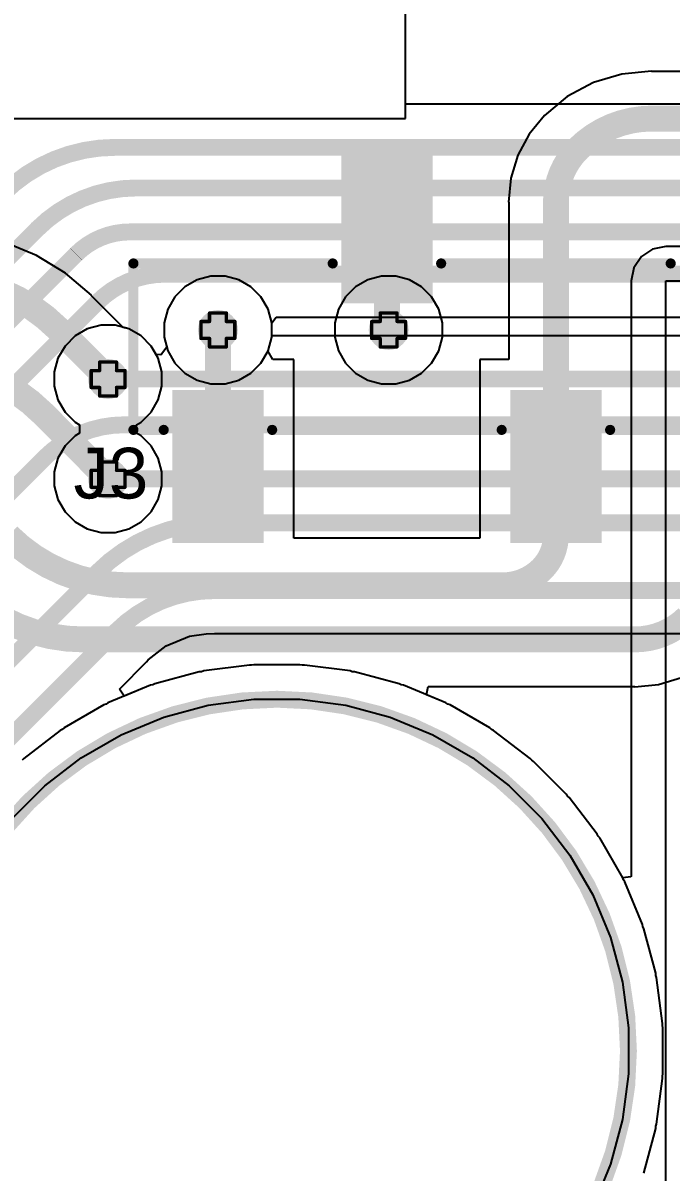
# Model space of a CAD drawing. Header units: inches. Extents: x -5 to 501, y -9 to 81.
# Drawn here: x 53.66 to 63.4, y 17.68 to 34.94 of the extents above; entities that cross this region are included whole.
import ezdxf

# ---------------------------------------------------------------- set-up
doc = ezdxf.new("R2010")
doc.units = ezdxf.units.IN
for name, color, linetype in [('Board Outline', 216, 'Continuous'), ('Bottom Layer', 5, 'Continuous'), ('Drill Drawing', 1, 'Continuous'), ('Ground', 16, 'Continuous'), ('Multi-Layer', 9, 'Continuous'), ('Power', 76, 'Continuous'), ('Top Layer', 1, 'Continuous'), ('Top Overlay', 2, 'Continuous'), ('Top Paste', 8, 'Continuous'), ('Top Solder', 216, 'Continuous'), ('Via Holes', 16, 'Continuous')]:
    doc.layers.add(name, color=color, linetype=linetype)
doc.styles.add('Arial', font='', dxfattribs={"height": 0.2})
doc.styles.get('Arial').set_extended_font_data('Arial')

msp = doc.modelspace()

# ---------------------------------------------------------------- hatches: boundary and pattern name
at = {"layer": 'Bottom Layer'}
h = msp.add_hatch(color=5, dxfattribs=at)
edge = h.paths.add_edge_path()
edge.add_arc((56.591, 30.328), 0.3, 0, 360)
h = msp.add_hatch(color=5, dxfattribs=at)
edge = h.paths.add_edge_path()
edge.add_arc((59.157, 30.328), 0.3, 0, 360)
h = msp.add_hatch(color=5, dxfattribs=at)
edge = h.paths.add_edge_path()
edge.add_arc((54.94, 29.591), 0.3, 0, 360)
h = msp.add_hatch(color=5, dxfattribs=at)
edge = h.paths.add_edge_path()
edge.add_arc((54.94, 28.092), 0.3, 0, 360)
at = {"layer": 'Ground'}
h = msp.add_hatch(color=16, dxfattribs=at)
edge = h.paths.add_edge_path()
edge.add_arc((56.591, 30.328), 0.3, 0, 360)
h = msp.add_hatch(color=16, dxfattribs=at)
edge = h.paths.add_edge_path()
edge.add_arc((59.157, 30.328), 0.3, 0, 360)
h = msp.add_hatch(color=16, dxfattribs=at)
edge = h.paths.add_edge_path()
edge.add_arc((54.94, 29.591), 0.3, 0, 360)
h = msp.add_hatch(color=16, dxfattribs=at)
edge = h.paths.add_edge_path()
edge.add_arc((54.94, 28.092), 0.3, 0, 360)
at = {"layer": 'Power'}
h = msp.add_hatch(color=76, dxfattribs=at)
edge = h.paths.add_edge_path()
edge.add_arc((56.591, 30.328), 0.3, 0, 360)
h = msp.add_hatch(color=76, dxfattribs=at)
edge = h.paths.add_edge_path()
edge.add_arc((59.157, 30.328), 0.3, 0, 360)
h = msp.add_hatch(color=76, dxfattribs=at)
edge = h.paths.add_edge_path()
edge.add_arc((54.94, 29.591), 0.3, 0, 360)
h = msp.add_hatch(color=76, dxfattribs=at)
edge = h.paths.add_edge_path()
edge.add_arc((54.94, 28.092), 0.3, 0, 360)
at = {"layer": 'Top Layer'}
for points in [[(59.766, 30.777), (58.496, 30.777), (58.496, 32.977), (59.766, 32.977)], [(57.226, 27.177), (55.956, 27.177), (55.956, 29.377), (57.226, 29.377)], [(62.306, 27.177), (61.036, 27.177), (61.036, 29.377), (62.306, 29.377)]]:
    msp.add_hatch(color=1, dxfattribs=at).paths.add_polyline_path(points)
h = msp.add_hatch(color=1, dxfattribs=at)
edge = h.paths.add_edge_path()
edge.add_arc((56.591, 30.328), 0.3, 0, 360)
h = msp.add_hatch(color=1, dxfattribs=at)
edge = h.paths.add_edge_path()
edge.add_arc((59.157, 30.328), 0.3, 0, 360)
h = msp.add_hatch(color=1, dxfattribs=at)
edge = h.paths.add_edge_path()
edge.add_arc((54.94, 29.591), 0.3, 0, 360)
h = msp.add_hatch(color=1, dxfattribs=at)
edge = h.paths.add_edge_path()
edge.add_arc((54.94, 28.092), 0.3, 0, 360)
at = {"layer": 'Top Paste'}
for points in [[(59.766, 30.777), (58.496, 30.777), (58.496, 32.977), (59.766, 32.977)], [(57.226, 27.177), (55.956, 27.177), (55.956, 29.377), (57.226, 29.377)], [(62.306, 27.177), (61.036, 27.177), (61.036, 29.377), (62.306, 29.377)]]:
    msp.add_hatch(color=8, dxfattribs=at).paths.add_polyline_path(points)
at = {"layer": 'Top Solder'}
for points in [[(59.817, 30.726), (58.445, 30.726), (58.445, 33.028), (59.817, 33.028)], [(57.277, 27.126), (55.905, 27.126), (55.905, 29.428), (57.277, 29.428)], [(62.357, 27.126), (60.985, 27.126), (60.985, 29.428), (62.357, 29.428)]]:
    msp.add_hatch(color=216, dxfattribs=at).paths.add_polyline_path(points)
at = {"layer": 'Via Holes'}
h = msp.add_hatch(color=7, dxfattribs=at)
edge = h.paths.add_edge_path()
edge.add_arc((56.591, 30.328), 0.15, 0, 360)
h = msp.add_hatch(color=7, dxfattribs=at)
edge = h.paths.add_edge_path()
edge.add_arc((59.157, 30.328), 0.15, 0, 360)
h = msp.add_hatch(color=7, dxfattribs=at)
edge = h.paths.add_edge_path()
edge.add_arc((54.94, 29.591), 0.15, 0, 360)
h = msp.add_hatch(color=7, dxfattribs=at)
edge = h.paths.add_edge_path()
edge.add_arc((54.94, 28.092), 0.15, 0, 360)

# ---------------------------------------------------------------- linework, layer by layer
at = {"layer": 'Board Outline'}
for points in [[(62.761, 19.498, 0.254, 0.254, 1), (52.195, 19.498, 0.254, 0.254, 1)], [(62.698, 19.498, 0.127, 0.127, 1), (62.825, 19.498, 0.127, 0.127, 1)]]:
    msp.add_lwpolyline(points, format="xyseb", close=True, dxfattribs=at)
at = {"layer": 'Bottom Layer'}
for p, q in [((59.411, 33.503), (59.411, 40)), ((59.411, 33.718), (59.411, 39.482)), ((65.86, 33.718), (59.411, 33.718)), ((21.107, 33.503), (59.411, 33.503)), ((57.399, 30.434), (57.464, 30.518)), ((57.399, 30.238), (57.399, 30.434)), ((57.464, 30.518), (66.802, 30.518)), ((66.472, 30.238), (57.399, 30.238)), ((55.812, 25.583), (56.164, 25.729)), ((56.164, 25.729), (56.416, 25.762)), ((56.416, 25.762), (56.541, 25.766)), ((56.541, 25.766), (56.541, 25.766)), ((56.541, 25.766), (66.257, 25.766)), ((55.54, 25.374), (55.812, 25.583)), ((55.519, 25.343), (55.54, 25.374)), ((55.111, 24.934), (55.519, 25.343)), ((56.378, 25.205), (56.345, 25.194)), ((57.064, 25.295), (56.378, 25.205)), ((57.098, 25.293), (57.064, 25.295)), ((57.132, 25.3), (57.098, 25.293)), ((57.824, 25.3), (57.132, 25.3)), ((57.858, 25.293), (57.824, 25.3)), ((57.892, 25.295), (57.858, 25.293)), ((58.579, 25.205), (57.892, 25.295)), ((58.611, 25.194), (58.579, 25.205)), ((56.311, 25.192), (55.642, 25.012)), ((56.345, 25.194), (56.311, 25.192)), ((58.645, 25.192), (58.611, 25.194)), ((59.314, 25.012), (58.645, 25.192)), ((55.183, 24.827), (55.111, 24.934)), ((55.578, 24.991), (55.183, 24.827)), ((55.612, 24.997), (55.578, 24.991)), ((55.642, 25.012), (55.612, 24.997)), ((59.345, 24.997), (59.314, 25.012)), ((59.378, 24.991), (59.345, 24.997)), ((60.018, 24.725), (59.378, 24.991)), ((60.047, 24.707), (60.018, 24.725)), ((60.079, 24.696), (60.047, 24.707)), ((60.679, 24.349), (60.079, 24.696)), ((60.704, 24.327), (60.679, 24.349)), ((60.735, 24.312), (60.704, 24.327)), ((61.284, 23.89), (60.735, 24.312)), ((61.307, 23.864), (61.284, 23.89)), ((61.335, 23.845), (61.307, 23.864)), ((61.825, 23.356), (61.335, 23.845)), ((61.844, 23.327), (61.825, 23.356)), ((61.87, 23.305), (61.844, 23.327)), ((62.291, 22.755), (61.87, 23.305)), ((62.306, 22.725), (62.291, 22.755)), ((62.329, 22.699), (62.306, 22.725)), ((62.675, 22.099), (62.329, 22.699)), ((62.686, 22.067), (62.675, 22.099)), ((62.705, 22.038), (62.686, 22.067)), ((62.97, 21.399), (62.705, 22.038)), ((62.977, 21.365), (62.97, 21.399)), ((62.992, 21.334), (62.977, 21.365)), ((63.171, 20.665), (62.992, 21.334)), ((63.174, 20.631), (63.171, 20.665)), ((63.185, 20.599), (63.174, 20.631)), ((63.275, 19.912), (63.185, 20.599)), ((63.273, 19.878), (63.275, 19.912)), ((63.279, 19.845), (63.273, 19.878)), ((63.279, 19.152), (63.279, 19.845)), ((63.185, 18.398), (63.275, 19.085)), ((63.273, 19.119), (63.279, 19.152)), ((63.275, 19.085), (63.273, 19.119)), ((62.992, 17.663), (63.171, 18.331)), ((63.171, 18.331), (63.174, 18.366)), ((63.174, 18.366), (63.185, 18.398))]:
    msp.add_line(p, q, dxfattribs=at)
for points in [[(53.357, 32.372, 0.254, 0.254, -0.198912), (55.043, 33.071, 0.254, 0.254, 0)], [(55.043, 33.071, 0.254, 0.254, 0), (65.86, 33.071, 0.254, 0.254, 0)], [(53.877, 31.846, 0.254, 0.254, -0.198863), (55.363, 32.461, 0.254, 0.254, 0)], [(55.363, 32.461, 0.254, 0.254, 0), (66.044, 32.461, 0.254, 0.254, 0)], [(43.526, 21.494, 0.254, 0.254, 0), (53.877, 31.845, 0.254, 0.254, 0)], [(53.877, 31.845, 0.254, 0.254, -0.000048), (53.877, 31.846, 0.254, 0.254, 0)], [(54.461, 31.467, 0.254, 0.254, -0.198784), (55.267, 31.801, 0.254, 0.254, 0)], [(55.267, 31.801, 0.254, 0.254, 0), (66.461, 31.801, 0.254, 0.254, 0)], [(43.218, 20.224, 0.254, 0.254, 0), (54.46, 31.466, 0.254, 0.254, 0)], [(54.46, 31.466, 0.254, 0.254, -0.000123), (54.461, 31.467, 0.254, 0.254, 0)], [(54.78, 30.745, 0.254, 0.254, -0.198912), (55.797, 31.166, 0.254, 0.254, 0)], [(55.797, 31.166, 0.254, 0.254, 0), (66.802, 31.166, 0.254, 0.254, 0)], [(42.99, 18.954, 0.254, 0.254, 0), (54.78, 30.745, 0.254, 0.254, 0)], [(54.94, 29.591, 0.254, 0.254, 0), (66.472, 29.591, 0.254, 0.254, 0)], [(54.94, 29.591, 0.254, 0.254, 0), (54.94, 29.591, 0.254, 0.254, 0)], [(53.987, 28.409, 0.254, 0.254, -0.198912), (55.178, 28.903, 0.254, 0.254, 0)], [(55.178, 28.903, 0.254, 0.254, 0), (67.373, 28.903, 0.254, 0.254, 0)], [(50.497, 24.919, 0.254, 0.254, 0), (53.987, 28.409, 0.254, 0.254, 0)], [(54.94, 28.092, 0.254, 0.254, 0), (67.452, 28.092, 0.254, 0.254, 0)], [(54.78, 26.688, 0.254, 0.254, -0.198912), (56.576, 27.432, 0.254, 0.254, 0)], [(56.576, 27.432, 0.254, 0.254, 0), (68.007, 27.432, 0.254, 0.254, 0)], [(50.291, 22.2, 0.254, 0.254, 0), (54.78, 26.688, 0.254, 0.254, 0)], [(55.061, 25.8, 0.254, 0.254, -0.198912), (56.541, 26.413, 0.254, 0.254, 0)], [(56.541, 26.413, 0.254, 0.254, 0), (66.751, 26.413, 0.254, 0.254, 0)], [(50.571, 21.31, 0.254, 0.254, 0), (55.061, 25.8, 0.254, 0.254, 0)]]:
    msp.add_lwpolyline(points, format="xyseb", dxfattribs=at)
for points in [[(54.98, 33.071, 0.127, 0.127, 1), (55.107, 33.071, 0.127, 0.127, 1)], [(54.98, 33.071, 0.127, 0.127, 1), (55.107, 33.071, 0.127, 0.127, 1)], [(55.3, 32.461, 0.127, 0.127, 1), (55.427, 32.461, 0.127, 0.127, 1)], [(55.3, 32.461, 0.127, 0.127, 1), (55.427, 32.461, 0.127, 0.127, 1)], [(53.813, 31.846, 0.127, 0.127, 1), (53.94, 31.846, 0.127, 0.127, 1)], [(53.813, 31.846, 0.127, 0.127, 1), (53.94, 31.846, 0.127, 0.127, 1)], [(53.813, 31.845, 0.127, 0.127, 1), (53.94, 31.845, 0.127, 0.127, 1)], [(53.813, 31.845, 0.127, 0.127, 1), (53.94, 31.845, 0.127, 0.127, 1)], [(55.204, 31.801, 0.127, 0.127, 1), (55.331, 31.801, 0.127, 0.127, 1)], [(55.204, 31.801, 0.127, 0.127, 1), (55.331, 31.801, 0.127, 0.127, 1)], [(54.397, 31.466, 0.127, 0.127, 1), (54.524, 31.466, 0.127, 0.127, 1)], [(54.397, 31.466, 0.127, 0.127, 1), (54.524, 31.466, 0.127, 0.127, 1)], [(54.397, 31.467, 0.127, 0.127, 1), (54.524, 31.467, 0.127, 0.127, 1)], [(54.397, 31.467, 0.127, 0.127, 1), (54.524, 31.467, 0.127, 0.127, 1)], [(55.733, 31.166, 0.127, 0.127, 1), (55.86, 31.166, 0.127, 0.127, 1)], [(55.733, 31.166, 0.127, 0.127, 1), (55.86, 31.166, 0.127, 0.127, 1)], [(54.716, 30.745, 0.127, 0.127, 1), (54.843, 30.745, 0.127, 0.127, 1)], [(54.716, 30.745, 0.127, 0.127, 1), (54.843, 30.745, 0.127, 0.127, 1)], [(54.877, 29.591, 0.127, 0.127, 1), (55.004, 29.591, 0.127, 0.127, 1)], [(54.877, 29.591, 0.127, 0.127, 1), (55.004, 29.591, 0.127, 0.127, 1)], [(54.877, 29.591, 0.127, 0.127, 1), (55.004, 29.591, 0.127, 0.127, 1)], [(55.115, 28.903, 0.127, 0.127, 1), (55.242, 28.903, 0.127, 0.127, 1)], [(55.115, 28.903, 0.127, 0.127, 1), (55.242, 28.903, 0.127, 0.127, 1)], [(53.924, 28.409, 0.127, 0.127, 1), (54.051, 28.409, 0.127, 0.127, 1)], [(53.924, 28.409, 0.127, 0.127, 1), (54.051, 28.409, 0.127, 0.127, 1)], [(54.877, 28.092, 0.127, 0.127, 1), (55.004, 28.092, 0.127, 0.127, 1)], [(56.512, 27.432, 0.127, 0.127, 1), (56.639, 27.432, 0.127, 0.127, 1)], [(56.512, 27.432, 0.127, 0.127, 1), (56.639, 27.432, 0.127, 0.127, 1)], [(54.716, 26.688, 0.127, 0.127, 1), (54.843, 26.688, 0.127, 0.127, 1)], [(54.716, 26.688, 0.127, 0.127, 1), (54.843, 26.688, 0.127, 0.127, 1)], [(56.478, 26.413, 0.127, 0.127, 1), (56.605, 26.413, 0.127, 0.127, 1)], [(56.478, 26.413, 0.127, 0.127, 1), (56.605, 26.413, 0.127, 0.127, 1)], [(54.998, 25.8, 0.127, 0.127, 1), (55.125, 25.8, 0.127, 0.127, 1)], [(54.998, 25.8, 0.127, 0.127, 1), (55.125, 25.8, 0.127, 0.127, 1)]]:
    msp.add_lwpolyline(points, format="xyseb", close=True, dxfattribs=at)
at = {"layer": 'Drill Drawing'}
for points in [[(56.464, 30.455, 0.0508, 0.0508, 0), (56.464, 30.582, 0.0508, 0.0508, 0)], [(56.464, 30.582, 0.0508, 0.0508, 0), (56.718, 30.582, 0.0508, 0.0508, 0)], [(56.718, 30.455, 0.0508, 0.0508, 0), (56.718, 30.582, 0.0508, 0.0508, 0)], [(59.03, 30.455, 0.0508, 0.0508, 0), (59.03, 30.582, 0.0508, 0.0508, 0)], [(59.03, 30.582, 0.0508, 0.0508, 0), (59.284, 30.582, 0.0508, 0.0508, 0)], [(59.284, 30.455, 0.0508, 0.0508, 0), (59.284, 30.582, 0.0508, 0.0508, 0)], [(56.337, 30.201, 0.0508, 0.0508, 0), (56.337, 30.455, 0.0508, 0.0508, 0)], [(56.337, 30.455, 0.0508, 0.0508, 0), (56.464, 30.455, 0.0508, 0.0508, 0)], [(56.718, 30.455, 0.0508, 0.0508, 0), (56.845, 30.455, 0.0508, 0.0508, 0)], [(56.845, 30.201, 0.0508, 0.0508, 0), (56.845, 30.455, 0.0508, 0.0508, 0)], [(58.903, 30.201, 0.0508, 0.0508, 0), (58.903, 30.455, 0.0508, 0.0508, 0)], [(58.903, 30.455, 0.0508, 0.0508, 0), (59.03, 30.455, 0.0508, 0.0508, 0)], [(59.284, 30.455, 0.0508, 0.0508, 0), (59.411, 30.455, 0.0508, 0.0508, 0)], [(59.411, 30.201, 0.0508, 0.0508, 0), (59.411, 30.455, 0.0508, 0.0508, 0)], [(56.337, 30.201, 0.0508, 0.0508, 0), (56.464, 30.201, 0.0508, 0.0508, 0)], [(56.464, 30.074, 0.0508, 0.0508, 0), (56.464, 30.201, 0.0508, 0.0508, 0)], [(56.718, 30.201, 0.0508, 0.0508, 0), (56.845, 30.201, 0.0508, 0.0508, 0)], [(56.718, 30.074, 0.0508, 0.0508, 0), (56.718, 30.201, 0.0508, 0.0508, 0)], [(58.903, 30.201, 0.0508, 0.0508, 0), (59.03, 30.201, 0.0508, 0.0508, 0)], [(59.03, 30.074, 0.0508, 0.0508, 0), (59.03, 30.201, 0.0508, 0.0508, 0)], [(59.284, 30.201, 0.0508, 0.0508, 0), (59.411, 30.201, 0.0508, 0.0508, 0)], [(59.284, 30.074, 0.0508, 0.0508, 0), (59.284, 30.201, 0.0508, 0.0508, 0)], [(56.464, 30.074, 0.0508, 0.0508, 0), (56.718, 30.074, 0.0508, 0.0508, 0)], [(59.03, 30.074, 0.0508, 0.0508, 0), (59.284, 30.074, 0.0508, 0.0508, 0)], [(54.813, 29.718, 0.0508, 0.0508, 0), (54.813, 29.845, 0.0508, 0.0508, 0)], [(54.813, 29.845, 0.0508, 0.0508, 0), (55.067, 29.845, 0.0508, 0.0508, 0)], [(55.067, 29.718, 0.0508, 0.0508, 0), (55.067, 29.845, 0.0508, 0.0508, 0)], [(54.686, 29.464, 0.0508, 0.0508, 0), (54.686, 29.718, 0.0508, 0.0508, 0)], [(54.686, 29.718, 0.0508, 0.0508, 0), (54.813, 29.718, 0.0508, 0.0508, 0)], [(55.067, 29.718, 0.0508, 0.0508, 0), (55.194, 29.718, 0.0508, 0.0508, 0)], [(55.194, 29.464, 0.0508, 0.0508, 0), (55.194, 29.718, 0.0508, 0.0508, 0)], [(54.686, 29.464, 0.0508, 0.0508, 0), (54.813, 29.464, 0.0508, 0.0508, 0)], [(54.813, 29.337, 0.0508, 0.0508, 0), (54.813, 29.464, 0.0508, 0.0508, 0)], [(54.813, 29.337, 0.0508, 0.0508, 0), (55.067, 29.337, 0.0508, 0.0508, 0)], [(55.067, 29.464, 0.0508, 0.0508, 0), (55.194, 29.464, 0.0508, 0.0508, 0)], [(55.067, 29.337, 0.0508, 0.0508, 0), (55.067, 29.464, 0.0508, 0.0508, 0)], [(54.813, 28.219, 0.0508, 0.0508, 0), (54.813, 28.346, 0.0508, 0.0508, 0)], [(54.813, 28.346, 0.0508, 0.0508, 0), (55.067, 28.346, 0.0508, 0.0508, 0)], [(55.067, 28.219, 0.0508, 0.0508, 0), (55.067, 28.346, 0.0508, 0.0508, 0)], [(54.686, 27.965, 0.0508, 0.0508, 0), (54.686, 28.219, 0.0508, 0.0508, 0)], [(54.686, 28.219, 0.0508, 0.0508, 0), (54.813, 28.219, 0.0508, 0.0508, 0)], [(55.067, 28.219, 0.0508, 0.0508, 0), (55.194, 28.219, 0.0508, 0.0508, 0)], [(55.194, 27.965, 0.0508, 0.0508, 0), (55.194, 28.219, 0.0508, 0.0508, 0)], [(54.686, 27.965, 0.0508, 0.0508, 0), (54.813, 27.965, 0.0508, 0.0508, 0)], [(54.813, 27.838, 0.0508, 0.0508, 0), (54.813, 27.965, 0.0508, 0.0508, 0)], [(55.067, 27.965, 0.0508, 0.0508, 0), (55.194, 27.965, 0.0508, 0.0508, 0)], [(55.067, 27.838, 0.0508, 0.0508, 0), (55.067, 27.965, 0.0508, 0.0508, 0)], [(54.813, 27.838, 0.0508, 0.0508, 0), (55.067, 27.838, 0.0508, 0.0508, 0)]]:
    msp.add_lwpolyline(points, format="xyseb", dxfattribs=at)
for points in [[(56.452, 30.582, 0.0254, 0.0254, 1), (56.477, 30.582, 0.0254, 0.0254, 1)], [(56.452, 30.582, 0.0254, 0.0254, 1), (56.477, 30.582, 0.0254, 0.0254, 1)], [(56.705, 30.582, 0.0254, 0.0254, 1), (56.731, 30.582, 0.0254, 0.0254, 1)], [(56.705, 30.582, 0.0254, 0.0254, 1), (56.731, 30.582, 0.0254, 0.0254, 1)], [(59.017, 30.582, 0.0254, 0.0254, 1), (59.042, 30.582, 0.0254, 0.0254, 1)], [(59.017, 30.582, 0.0254, 0.0254, 1), (59.042, 30.582, 0.0254, 0.0254, 1)], [(59.271, 30.582, 0.0254, 0.0254, 1), (59.296, 30.582, 0.0254, 0.0254, 1)], [(59.271, 30.582, 0.0254, 0.0254, 1), (59.296, 30.582, 0.0254, 0.0254, 1)], [(56.324, 30.455, 0.0254, 0.0254, 1), (56.35, 30.455, 0.0254, 0.0254, 1)], [(56.324, 30.455, 0.0254, 0.0254, 1), (56.35, 30.455, 0.0254, 0.0254, 1)], [(56.452, 30.455, 0.0254, 0.0254, 1), (56.477, 30.455, 0.0254, 0.0254, 1)], [(56.452, 30.455, 0.0254, 0.0254, 1), (56.477, 30.455, 0.0254, 0.0254, 1)], [(56.705, 30.455, 0.0254, 0.0254, 1), (56.731, 30.455, 0.0254, 0.0254, 1)], [(56.705, 30.455, 0.0254, 0.0254, 1), (56.731, 30.455, 0.0254, 0.0254, 1)], [(56.832, 30.455, 0.0254, 0.0254, 1), (56.858, 30.455, 0.0254, 0.0254, 1)], [(56.832, 30.455, 0.0254, 0.0254, 1), (56.858, 30.455, 0.0254, 0.0254, 1)], [(58.89, 30.455, 0.0254, 0.0254, 1), (58.915, 30.455, 0.0254, 0.0254, 1)], [(58.89, 30.455, 0.0254, 0.0254, 1), (58.915, 30.455, 0.0254, 0.0254, 1)], [(59.017, 30.455, 0.0254, 0.0254, 1), (59.042, 30.455, 0.0254, 0.0254, 1)], [(59.017, 30.455, 0.0254, 0.0254, 1), (59.042, 30.455, 0.0254, 0.0254, 1)], [(59.271, 30.455, 0.0254, 0.0254, 1), (59.296, 30.455, 0.0254, 0.0254, 1)], [(59.271, 30.455, 0.0254, 0.0254, 1), (59.296, 30.455, 0.0254, 0.0254, 1)], [(59.398, 30.455, 0.0254, 0.0254, 1), (59.423, 30.455, 0.0254, 0.0254, 1)], [(59.398, 30.455, 0.0254, 0.0254, 1), (59.423, 30.455, 0.0254, 0.0254, 1)], [(56.324, 30.201, 0.0254, 0.0254, 1), (56.35, 30.201, 0.0254, 0.0254, 1)], [(56.324, 30.201, 0.0254, 0.0254, 1), (56.35, 30.201, 0.0254, 0.0254, 1)], [(56.452, 30.201, 0.0254, 0.0254, 1), (56.477, 30.201, 0.0254, 0.0254, 1)], [(56.452, 30.201, 0.0254, 0.0254, 1), (56.477, 30.201, 0.0254, 0.0254, 1)], [(56.705, 30.201, 0.0254, 0.0254, 1), (56.731, 30.201, 0.0254, 0.0254, 1)], [(56.705, 30.201, 0.0254, 0.0254, 1), (56.731, 30.201, 0.0254, 0.0254, 1)], [(56.832, 30.201, 0.0254, 0.0254, 1), (56.858, 30.201, 0.0254, 0.0254, 1)], [(56.832, 30.201, 0.0254, 0.0254, 1), (56.858, 30.201, 0.0254, 0.0254, 1)], [(58.89, 30.201, 0.0254, 0.0254, 1), (58.915, 30.201, 0.0254, 0.0254, 1)], [(58.89, 30.201, 0.0254, 0.0254, 1), (58.915, 30.201, 0.0254, 0.0254, 1)], [(59.017, 30.201, 0.0254, 0.0254, 1), (59.042, 30.201, 0.0254, 0.0254, 1)], [(59.017, 30.201, 0.0254, 0.0254, 1), (59.042, 30.201, 0.0254, 0.0254, 1)], [(59.271, 30.201, 0.0254, 0.0254, 1), (59.296, 30.201, 0.0254, 0.0254, 1)], [(59.271, 30.201, 0.0254, 0.0254, 1), (59.296, 30.201, 0.0254, 0.0254, 1)], [(59.398, 30.201, 0.0254, 0.0254, 1), (59.423, 30.201, 0.0254, 0.0254, 1)], [(59.398, 30.201, 0.0254, 0.0254, 1), (59.423, 30.201, 0.0254, 0.0254, 1)], [(56.452, 30.074, 0.0254, 0.0254, 1), (56.477, 30.074, 0.0254, 0.0254, 1)], [(56.452, 30.074, 0.0254, 0.0254, 1), (56.477, 30.074, 0.0254, 0.0254, 1)], [(56.705, 30.074, 0.0254, 0.0254, 1), (56.731, 30.074, 0.0254, 0.0254, 1)], [(56.705, 30.074, 0.0254, 0.0254, 1), (56.731, 30.074, 0.0254, 0.0254, 1)], [(59.017, 30.074, 0.0254, 0.0254, 1), (59.042, 30.074, 0.0254, 0.0254, 1)], [(59.017, 30.074, 0.0254, 0.0254, 1), (59.042, 30.074, 0.0254, 0.0254, 1)], [(59.271, 30.074, 0.0254, 0.0254, 1), (59.296, 30.074, 0.0254, 0.0254, 1)], [(59.271, 30.074, 0.0254, 0.0254, 1), (59.296, 30.074, 0.0254, 0.0254, 1)], [(54.8, 29.845, 0.0254, 0.0254, 1), (54.826, 29.845, 0.0254, 0.0254, 1)], [(54.8, 29.845, 0.0254, 0.0254, 1), (54.826, 29.845, 0.0254, 0.0254, 1)], [(55.054, 29.845, 0.0254, 0.0254, 1), (55.08, 29.845, 0.0254, 0.0254, 1)], [(55.054, 29.845, 0.0254, 0.0254, 1), (55.08, 29.845, 0.0254, 0.0254, 1)], [(54.673, 29.718, 0.0254, 0.0254, 1), (54.699, 29.718, 0.0254, 0.0254, 1)], [(54.673, 29.718, 0.0254, 0.0254, 1), (54.699, 29.718, 0.0254, 0.0254, 1)], [(54.8, 29.718, 0.0254, 0.0254, 1), (54.826, 29.718, 0.0254, 0.0254, 1)], [(54.8, 29.718, 0.0254, 0.0254, 1), (54.826, 29.718, 0.0254, 0.0254, 1)], [(55.054, 29.718, 0.0254, 0.0254, 1), (55.08, 29.718, 0.0254, 0.0254, 1)], [(55.054, 29.718, 0.0254, 0.0254, 1), (55.08, 29.718, 0.0254, 0.0254, 1)], [(55.181, 29.718, 0.0254, 0.0254, 1), (55.207, 29.718, 0.0254, 0.0254, 1)], [(55.181, 29.718, 0.0254, 0.0254, 1), (55.207, 29.718, 0.0254, 0.0254, 1)], [(54.673, 29.464, 0.0254, 0.0254, 1), (54.699, 29.464, 0.0254, 0.0254, 1)], [(54.673, 29.464, 0.0254, 0.0254, 1), (54.699, 29.464, 0.0254, 0.0254, 1)], [(54.8, 29.464, 0.0254, 0.0254, 1), (54.826, 29.464, 0.0254, 0.0254, 1)], [(54.8, 29.464, 0.0254, 0.0254, 1), (54.826, 29.464, 0.0254, 0.0254, 1)], [(54.8, 29.337, 0.0254, 0.0254, 1), (54.826, 29.337, 0.0254, 0.0254, 1)], [(54.8, 29.337, 0.0254, 0.0254, 1), (54.826, 29.337, 0.0254, 0.0254, 1)], [(55.054, 29.464, 0.0254, 0.0254, 1), (55.08, 29.464, 0.0254, 0.0254, 1)], [(55.054, 29.464, 0.0254, 0.0254, 1), (55.08, 29.464, 0.0254, 0.0254, 1)], [(55.054, 29.337, 0.0254, 0.0254, 1), (55.08, 29.337, 0.0254, 0.0254, 1)], [(55.054, 29.337, 0.0254, 0.0254, 1), (55.08, 29.337, 0.0254, 0.0254, 1)], [(55.181, 29.464, 0.0254, 0.0254, 1), (55.207, 29.464, 0.0254, 0.0254, 1)], [(55.181, 29.464, 0.0254, 0.0254, 1), (55.207, 29.464, 0.0254, 0.0254, 1)], [(54.8, 28.346, 0.0254, 0.0254, 1), (54.826, 28.346, 0.0254, 0.0254, 1)], [(54.8, 28.346, 0.0254, 0.0254, 1), (54.826, 28.346, 0.0254, 0.0254, 1)], [(55.054, 28.346, 0.0254, 0.0254, 1), (55.08, 28.346, 0.0254, 0.0254, 1)], [(55.054, 28.346, 0.0254, 0.0254, 1), (55.08, 28.346, 0.0254, 0.0254, 1)], [(54.673, 28.219, 0.0254, 0.0254, 1), (54.699, 28.219, 0.0254, 0.0254, 1)], [(54.673, 28.219, 0.0254, 0.0254, 1), (54.699, 28.219, 0.0254, 0.0254, 1)], [(54.8, 28.219, 0.0254, 0.0254, 1), (54.826, 28.219, 0.0254, 0.0254, 1)], [(54.8, 28.219, 0.0254, 0.0254, 1), (54.826, 28.219, 0.0254, 0.0254, 1)], [(55.054, 28.219, 0.0254, 0.0254, 1), (55.08, 28.219, 0.0254, 0.0254, 1)], [(55.054, 28.219, 0.0254, 0.0254, 1), (55.08, 28.219, 0.0254, 0.0254, 1)], [(55.181, 28.219, 0.0254, 0.0254, 1), (55.207, 28.219, 0.0254, 0.0254, 1)], [(55.181, 28.219, 0.0254, 0.0254, 1), (55.207, 28.219, 0.0254, 0.0254, 1)], [(54.673, 27.965, 0.0254, 0.0254, 1), (54.699, 27.965, 0.0254, 0.0254, 1)], [(54.673, 27.965, 0.0254, 0.0254, 1), (54.699, 27.965, 0.0254, 0.0254, 1)], [(54.8, 27.965, 0.0254, 0.0254, 1), (54.826, 27.965, 0.0254, 0.0254, 1)], [(54.8, 27.965, 0.0254, 0.0254, 1), (54.826, 27.965, 0.0254, 0.0254, 1)], [(55.054, 27.965, 0.0254, 0.0254, 1), (55.08, 27.965, 0.0254, 0.0254, 1)], [(55.054, 27.965, 0.0254, 0.0254, 1), (55.08, 27.965, 0.0254, 0.0254, 1)], [(55.181, 27.965, 0.0254, 0.0254, 1), (55.207, 27.965, 0.0254, 0.0254, 1)], [(55.181, 27.965, 0.0254, 0.0254, 1), (55.207, 27.965, 0.0254, 0.0254, 1)], [(54.8, 27.838, 0.0254, 0.0254, 1), (54.826, 27.838, 0.0254, 0.0254, 1)], [(54.8, 27.838, 0.0254, 0.0254, 1), (54.826, 27.838, 0.0254, 0.0254, 1)], [(55.054, 27.838, 0.0254, 0.0254, 1), (55.08, 27.838, 0.0254, 0.0254, 1)], [(55.054, 27.838, 0.0254, 0.0254, 1), (55.08, 27.838, 0.0254, 0.0254, 1)]]:
    msp.add_lwpolyline(points, format="xyseb", close=True, dxfattribs=at)
at = {"layer": 'Ground'}
for p, q in [((59.411, 33.503), (59.411, 40)), ((59.411, 33.503), (59.411, 39.482)), ((21.107, 33.503), (59.411, 33.503)), ((49.675, 33.503), (59.411, 33.503)), ((56.279, 31.081), (56.095, 30.974)), ((56.485, 31.136), (56.279, 31.081)), ((56.698, 31.136), (56.485, 31.136)), ((56.903, 31.081), (56.698, 31.136)), ((57.087, 30.974), (56.903, 31.081)), ((56.095, 30.974), (55.945, 30.824)), ((57.238, 30.824), (57.087, 30.974)), ((55.945, 30.824), (55.838, 30.639)), ((57.344, 30.639), (57.238, 30.824)), ((55.838, 30.639), (55.783, 30.434)), ((57.399, 30.434), (57.344, 30.639)), ((54.834, 30.399), (54.628, 30.344)), ((55.047, 30.399), (54.834, 30.399)), ((55.252, 30.344), (55.047, 30.399)), ((55.783, 30.434), (55.783, 30.221)), ((57.399, 30.221), (57.399, 30.434)), ((54.444, 30.238), (54.294, 30.087)), ((54.628, 30.344), (54.444, 30.238)), ((55.436, 30.238), (55.252, 30.344)), ((55.587, 30.087), (55.436, 30.238)), ((55.783, 30.221), (55.838, 30.016)), ((57.344, 30.016), (57.399, 30.221)), ((54.294, 30.087), (54.187, 29.903)), ((55.693, 29.903), (55.587, 30.087)), ((54.187, 29.903), (54.132, 29.697)), ((55.748, 29.697), (55.693, 29.903)), ((55.838, 30.016), (55.945, 29.831)), ((57.238, 29.831), (57.344, 30.016)), ((54.132, 29.697), (54.132, 29.485)), ((55.748, 29.485), (55.748, 29.697)), ((55.945, 29.831), (56.095, 29.681)), ((57.087, 29.681), (57.238, 29.831)), ((56.095, 29.681), (56.279, 29.575)), ((56.279, 29.575), (56.485, 29.52)), ((56.485, 29.52), (56.698, 29.52)), ((56.698, 29.52), (56.903, 29.575)), ((56.903, 29.575), (57.087, 29.681)), ((54.132, 29.485), (54.187, 29.279)), ((55.693, 29.279), (55.748, 29.485)), ((54.187, 29.279), (54.294, 29.095)), ((55.587, 29.095), (55.693, 29.279)), ((54.294, 29.095), (54.444, 28.944)), ((55.436, 28.944), (55.587, 29.095)), ((54.444, 28.944), (54.512, 28.905)), ((54.512, 28.905), (54.512, 28.778)), ((55.368, 28.905), (55.436, 28.944)), ((55.368, 28.778), (55.368, 28.905)), ((54.444, 28.739), (54.294, 28.589)), ((54.512, 28.778), (54.444, 28.739)), ((55.436, 28.739), (55.368, 28.778)), ((55.587, 28.589), (55.436, 28.739)), ((54.294, 28.589), (54.187, 28.404)), ((55.693, 28.404), (55.587, 28.589)), ((54.187, 28.404), (54.132, 28.199)), ((55.748, 28.199), (55.693, 28.404)), ((54.132, 28.199), (54.132, 27.986)), ((55.748, 27.986), (55.748, 28.199)), ((54.132, 27.986), (54.187, 27.781)), ((55.693, 27.781), (55.748, 27.986)), ((54.187, 27.781), (54.294, 27.596)), ((55.587, 27.596), (55.693, 27.781)), ((54.294, 27.596), (54.444, 27.446)), ((54.444, 27.446), (54.628, 27.339)), ((55.252, 27.339), (55.436, 27.446)), ((55.436, 27.446), (55.587, 27.596)), ((54.628, 27.339), (54.834, 27.284)), ((54.834, 27.284), (55.047, 27.284)), ((55.047, 27.284), (55.252, 27.339)), ((56.378, 25.205), (56.345, 25.194)), ((57.064, 25.295), (56.378, 25.205)), ((57.098, 25.293), (57.064, 25.295)), ((57.132, 25.3), (57.098, 25.293)), ((57.824, 25.3), (57.132, 25.3)), ((57.858, 25.293), (57.824, 25.3)), ((57.892, 25.295), (57.858, 25.293)), ((58.579, 25.205), (57.892, 25.295)), ((58.611, 25.194), (58.579, 25.205)), ((56.311, 25.192), (55.642, 25.012)), ((56.345, 25.194), (56.311, 25.192)), ((58.645, 25.192), (58.611, 25.194)), ((59.314, 25.012), (58.645, 25.192)), ((55.578, 24.991), (54.938, 24.725)), ((55.612, 24.997), (55.578, 24.991)), ((55.642, 25.012), (55.612, 24.997)), ((59.345, 24.997), (59.314, 25.012)), ((59.378, 24.991), (59.345, 24.997)), ((60.018, 24.725), (59.378, 24.991)), ((54.878, 24.696), (54.278, 24.349)), ((54.91, 24.707), (54.878, 24.696)), ((54.938, 24.725), (54.91, 24.707)), ((60.047, 24.707), (60.018, 24.725)), ((60.079, 24.696), (60.047, 24.707)), ((60.679, 24.349), (60.079, 24.696)), ((54.278, 24.349), (54.252, 24.327)), ((60.704, 24.327), (60.679, 24.349)), ((54.221, 24.312), (53.672, 23.89)), ((54.252, 24.327), (54.221, 24.312)), ((60.735, 24.312), (60.704, 24.327)), ((61.284, 23.89), (60.735, 24.312)), ((53.672, 23.89), (53.649, 23.864)), ((61.307, 23.864), (61.284, 23.89)), ((61.335, 23.845), (61.307, 23.864)), ((61.825, 23.356), (61.335, 23.845)), ((61.844, 23.327), (61.825, 23.356)), ((61.87, 23.305), (61.844, 23.327)), ((62.291, 22.755), (61.87, 23.305)), ((62.306, 22.725), (62.291, 22.755)), ((62.329, 22.699), (62.306, 22.725)), ((62.675, 22.099), (62.329, 22.699)), ((62.686, 22.067), (62.675, 22.099)), ((62.705, 22.038), (62.686, 22.067)), ((62.97, 21.399), (62.705, 22.038)), ((62.977, 21.365), (62.97, 21.399)), ((62.992, 21.334), (62.977, 21.365)), ((63.171, 20.665), (62.992, 21.334)), ((63.174, 20.631), (63.171, 20.665)), ((63.185, 20.599), (63.174, 20.631)), ((63.275, 19.912), (63.185, 20.599)), ((63.273, 19.878), (63.275, 19.912)), ((63.279, 19.845), (63.273, 19.878)), ((63.279, 19.152), (63.279, 19.845)), ((63.185, 18.398), (63.275, 19.085)), ((63.273, 19.119), (63.279, 19.152)), ((63.275, 19.085), (63.273, 19.119)), ((62.992, 17.663), (63.171, 18.331)), ((63.171, 18.331), (63.174, 18.366)), ((63.174, 18.366), (63.185, 18.398))]:
    msp.add_line(p, q, dxfattribs=at)
at = {"layer": 'Multi-Layer'}
for p, q in [((55.776, 24.512), (56.445, 24.691)), ((56.445, 24.691), (57.132, 24.782)), ((57.132, 24.782), (57.478, 24.782)), ((57.478, 24.782), (57.824, 24.782)), ((57.824, 24.782), (58.511, 24.691)), ((58.511, 24.691), (59.18, 24.512)), ((55.136, 24.247), (55.776, 24.512)), ((59.18, 24.512), (59.82, 24.247)), ((54.537, 23.901), (55.136, 24.247)), ((59.82, 24.247), (60.42, 23.901)), ((53.987, 23.479), (54.537, 23.901)), ((60.42, 23.901), (60.969, 23.479)), ((53.498, 22.989), (53.987, 23.479)), ((60.969, 23.479), (61.459, 22.989)), ((61.459, 22.989), (61.88, 22.44)), ((61.88, 22.44), (62.227, 21.84)), ((62.227, 21.84), (62.492, 21.2)), ((62.492, 21.2), (62.671, 20.531)), ((62.671, 20.531), (62.761, 19.845)), ((62.761, 19.845), (62.761, 19.498)), ((62.761, 19.498), (62.761, 19.152)), ((62.761, 19.152), (62.671, 18.466)), ((62.671, 18.466), (62.492, 17.797)), ((62.492, 17.797), (62.227, 17.157))]:
    msp.add_line(p, q, dxfattribs=at)
at = {"layer": 'Power'}
for p, q in [((59.411, 33.503), (59.411, 40)), ((59.411, 33.503), (59.411, 39.482)), ((21.107, 33.503), (59.411, 33.503)), ((49.675, 33.503), (59.411, 33.503)), ((62.956, 31.43), (62.844, 31.262)), ((63.124, 31.543), (62.956, 31.43)), ((63.322, 31.582), (63.124, 31.543)), ((68.593, 31.582), (63.322, 31.582)), ((62.844, 31.262), (62.804, 31.064)), ((58.845, 31.081), (58.66, 30.974)), ((59.05, 31.136), (58.845, 31.081)), ((59.263, 31.136), (59.05, 31.136)), ((59.468, 31.081), (59.263, 31.136)), ((59.653, 30.974), (59.468, 31.081)), ((58.66, 30.974), (58.51, 30.824)), ((59.803, 30.824), (59.653, 30.974)), ((62.804, 31.064), (62.804, 22.119)), ((63.322, 12.141), (63.322, 31.064)), ((63.322, 31.064), (76.413, 31.064)), ((58.51, 30.824), (58.404, 30.639)), ((59.91, 30.639), (59.803, 30.824)), ((58.404, 30.639), (58.349, 30.434)), ((59.965, 30.434), (59.91, 30.639)), ((54.834, 30.399), (54.628, 30.344)), ((55.047, 30.399), (54.834, 30.399)), ((55.252, 30.344), (55.047, 30.399)), ((58.349, 30.434), (58.349, 30.221)), ((59.965, 30.221), (59.965, 30.434)), ((54.444, 30.238), (54.294, 30.087)), ((54.628, 30.344), (54.444, 30.238)), ((55.436, 30.238), (55.252, 30.344)), ((55.587, 30.087), (55.436, 30.238)), ((58.349, 30.221), (58.404, 30.016)), ((59.91, 30.016), (59.965, 30.221)), ((54.294, 30.087), (54.187, 29.903)), ((55.693, 29.903), (55.587, 30.087)), ((54.187, 29.903), (54.132, 29.697)), ((55.748, 29.697), (55.693, 29.903)), ((58.404, 30.016), (58.51, 29.831)), ((59.803, 29.831), (59.91, 30.016)), ((54.132, 29.697), (54.132, 29.485)), ((55.748, 29.485), (55.748, 29.697)), ((58.51, 29.831), (58.66, 29.681)), ((59.653, 29.681), (59.803, 29.831)), ((58.66, 29.681), (58.845, 29.575)), ((58.845, 29.575), (59.05, 29.52)), ((59.05, 29.52), (59.263, 29.52)), ((59.263, 29.52), (59.468, 29.575)), ((59.468, 29.575), (59.653, 29.681)), ((54.132, 29.485), (54.187, 29.279)), ((55.693, 29.279), (55.748, 29.485)), ((54.187, 29.279), (54.294, 29.095)), ((55.587, 29.095), (55.693, 29.279)), ((54.294, 29.095), (54.444, 28.944)), ((55.436, 28.944), (55.587, 29.095)), ((54.444, 28.944), (54.512, 28.905)), ((54.512, 28.905), (54.512, 28.778)), ((55.368, 28.905), (55.436, 28.944)), ((55.368, 28.778), (55.368, 28.905)), ((54.444, 28.739), (54.294, 28.589)), ((54.512, 28.778), (54.444, 28.739)), ((55.436, 28.739), (55.368, 28.778)), ((55.587, 28.589), (55.436, 28.739)), ((54.294, 28.589), (54.187, 28.404)), ((55.693, 28.404), (55.587, 28.589)), ((54.187, 28.404), (54.132, 28.199)), ((55.748, 28.199), (55.693, 28.404)), ((54.132, 28.199), (54.132, 27.986)), ((55.748, 27.986), (55.748, 28.199)), ((54.132, 27.986), (54.187, 27.781)), ((55.693, 27.781), (55.748, 27.986)), ((54.187, 27.781), (54.294, 27.596)), ((55.587, 27.596), (55.693, 27.781)), ((54.294, 27.596), (54.444, 27.446)), ((54.444, 27.446), (54.628, 27.339)), ((55.252, 27.339), (55.436, 27.446)), ((55.436, 27.446), (55.587, 27.596)), ((54.628, 27.339), (54.834, 27.284)), ((54.834, 27.284), (55.047, 27.284)), ((55.047, 27.284), (55.252, 27.339)), ((56.378, 25.205), (56.345, 25.194)), ((57.064, 25.295), (56.378, 25.205)), ((57.098, 25.293), (57.064, 25.295)), ((57.132, 25.3), (57.098, 25.293)), ((57.824, 25.3), (57.132, 25.3)), ((57.858, 25.293), (57.824, 25.3)), ((57.892, 25.295), (57.858, 25.293)), ((58.579, 25.205), (57.892, 25.295)), ((58.611, 25.194), (58.579, 25.205)), ((56.311, 25.192), (55.642, 25.012)), ((56.345, 25.194), (56.311, 25.192)), ((58.645, 25.192), (58.611, 25.194)), ((59.314, 25.012), (58.645, 25.192)), ((55.578, 24.991), (54.938, 24.725)), ((55.612, 24.997), (55.578, 24.991)), ((55.642, 25.012), (55.612, 24.997)), ((59.345, 24.997), (59.314, 25.012)), ((59.378, 24.991), (59.345, 24.997)), ((60.018, 24.725), (59.378, 24.991)), ((54.878, 24.696), (54.278, 24.349)), ((54.91, 24.707), (54.878, 24.696)), ((54.938, 24.725), (54.91, 24.707)), ((60.047, 24.707), (60.018, 24.725)), ((60.079, 24.696), (60.047, 24.707)), ((60.679, 24.349), (60.079, 24.696)), ((54.278, 24.349), (54.252, 24.327)), ((60.704, 24.327), (60.679, 24.349)), ((54.221, 24.312), (53.672, 23.89)), ((54.252, 24.327), (54.221, 24.312)), ((60.735, 24.312), (60.704, 24.327)), ((61.284, 23.89), (60.735, 24.312)), ((53.672, 23.89), (53.649, 23.864)), ((61.307, 23.864), (61.284, 23.89)), ((61.335, 23.845), (61.307, 23.864)), ((61.825, 23.356), (61.335, 23.845)), ((61.844, 23.327), (61.825, 23.356)), ((61.87, 23.305), (61.844, 23.327)), ((62.291, 22.755), (61.87, 23.305)), ((62.306, 22.725), (62.291, 22.755)), ((62.329, 22.699), (62.306, 22.725)), ((62.675, 22.099), (62.329, 22.699)), ((62.796, 22.115), (62.675, 22.099)), ((62.804, 22.119), (62.796, 22.115))]:
    msp.add_line(p, q, dxfattribs=at)
at = {"layer": 'Top Layer'}
for p, q in [((59.411, 33.503), (59.411, 40)), ((59.411, 33.503), (59.411, 39.482)), ((63.105, 34.216), (62.661, 34.173)), ((63.105, 34.211), (63.105, 34.216)), ((63.56, 34.211), (63.105, 34.211)), ((62.235, 34.043), (61.841, 33.833)), ((62.661, 34.173), (62.235, 34.043)), ((61.841, 33.833), (61.497, 33.55)), ((21.107, 33.503), (59.411, 33.503)), ((49.675, 33.503), (59.411, 33.503)), ((61.498, 33.549), (61.27, 33.27)), ((61.497, 33.55), (61.498, 33.549)), ((61.27, 33.27), (61.1, 32.952)), ((61.1, 32.952), (60.995, 32.607)), ((60.995, 32.607), (60.96, 32.248)), ((60.96, 32.248), (60.962, 32.248)), ((60.962, 32.248), (60.962, 29.885)), ((53.866, 31.448), (53.395, 31.643)), ((54.301, 31.181), (53.866, 31.448)), ((54.69, 30.85), (54.301, 31.181)), ((56.279, 31.081), (56.095, 30.974)), ((56.485, 31.136), (56.279, 31.081)), ((56.698, 31.136), (56.485, 31.136)), ((56.903, 31.081), (56.698, 31.136)), ((57.087, 30.974), (56.903, 31.081)), ((56.095, 30.974), (55.945, 30.824)), ((57.238, 30.824), (57.087, 30.974)), ((54.687, 30.847), (54.69, 30.85)), ((55.167, 30.367), (54.687, 30.847)), ((55.945, 30.824), (55.838, 30.639)), ((57.344, 30.639), (57.238, 30.824)), ((55.838, 30.639), (55.783, 30.434)), ((57.399, 30.434), (57.344, 30.639)), ((55.783, 30.434), (55.783, 30.221)), ((57.399, 30.221), (57.399, 30.434)), ((55.252, 30.344), (55.167, 30.367)), ((55.436, 30.238), (55.252, 30.344)), ((55.587, 30.087), (55.436, 30.238)), ((55.783, 30.221), (55.823, 30.072)), ((57.344, 30.016), (57.399, 30.221)), ((55.662, 29.957), (55.587, 30.087)), ((55.823, 30.072), (55.745, 29.964)), ((55.728, 29.954), (55.662, 29.957)), ((55.745, 29.964), (55.728, 29.954)), ((57.342, 30.012), (57.344, 30.016)), ((57.415, 29.885), (57.342, 30.012)), ((57.734, 29.885), (57.415, 29.885)), ((57.734, 27.201), (57.734, 29.885)), ((60.962, 29.885), (60.528, 29.885)), ((60.528, 29.885), (60.528, 27.201)), ((60.528, 27.201), (57.734, 27.201)), ((63.214, 25.003), (63.559, 25.108)), ((59.727, 24.846), (59.752, 24.971)), ((59.752, 24.971), (62.855, 24.971)), ((62.855, 24.968), (63.214, 25.003)), ((62.855, 24.971), (62.855, 24.968)), ((60.018, 24.725), (59.727, 24.846)), ((60.047, 24.707), (60.018, 24.725)), ((60.079, 24.696), (60.047, 24.707)), ((60.679, 24.349), (60.079, 24.696)), ((60.704, 24.327), (60.679, 24.349)), ((60.735, 24.312), (60.704, 24.327)), ((61.284, 23.89), (60.735, 24.312)), ((61.307, 23.864), (61.284, 23.89)), ((61.335, 23.845), (61.307, 23.864)), ((61.825, 23.356), (61.335, 23.845)), ((61.844, 23.327), (61.825, 23.356)), ((61.87, 23.305), (61.844, 23.327)), ((62.291, 22.755), (61.87, 23.305)), ((62.306, 22.725), (62.291, 22.755)), ((62.329, 22.699), (62.306, 22.725)), ((62.675, 22.099), (62.329, 22.699)), ((62.686, 22.067), (62.675, 22.099)), ((62.705, 22.038), (62.686, 22.067)), ((62.97, 21.399), (62.705, 22.038)), ((62.977, 21.365), (62.97, 21.399)), ((62.992, 21.334), (62.977, 21.365)), ((63.171, 20.665), (62.992, 21.334)), ((63.174, 20.631), (63.171, 20.665)), ((63.185, 20.599), (63.174, 20.631)), ((63.275, 19.912), (63.185, 20.599)), ((63.273, 19.878), (63.275, 19.912)), ((63.279, 19.845), (63.273, 19.878)), ((63.279, 19.152), (63.279, 19.845)), ((63.185, 18.398), (63.275, 19.085)), ((63.273, 19.119), (63.279, 19.152)), ((63.275, 19.085), (63.273, 19.119)), ((62.992, 17.663), (63.171, 18.331)), ((63.171, 18.331), (63.174, 18.366)), ((63.174, 18.366), (63.185, 18.398))]:
    msp.add_line(p, q, dxfattribs=at)
for points in [[(62.001, 33.045, 0.389, 0.389, -0.198912), (63.105, 33.503, 0.389, 0.389, 0)], [(63.105, 33.503, 0.389, 0.389, 0), (64.722, 33.503, 0.389, 0.389, 0)], [(61.671, 32.248, 0.389, 0.389, -0.198912), (62.001, 33.045, 0.389, 0.389, 0)], [(61.671, 28.277, 0.389, 0.389, 0), (61.671, 32.248, 0.389, 0.389, 0)], [(59.131, 30.389, 0.389, 0.389, 0), (59.131, 31.877, 0.389, 0.389, 0)], [(52.389, 31.09, 0.389, 0.389, -0.198912), (54.186, 30.346, 0.389, 0.389, 0)], [(56.591, 28.277, 0.389, 0.389, 0), (56.591, 30.386, 0.389, 0.389, 0)], [(59.131, 30.328, 0.389, 0.389, 0), (59.131, 30.389, 0.389, 0.389, 0)], [(54.186, 30.346, 0.389, 0.389, 0), (54.94, 29.591, 0.389, 0.389, 0)], [(59.157, 30.328, 0.254, 0.254, -0.198912), (59.131, 30.389, 0.254, 0.254, 0)], [(52.161, 29.82, 0.389, 0.389, -0.198912), (53.957, 29.076, 0.389, 0.389, 0)], [(53.957, 29.076, 0.389, 0.389, 0), (54.94, 28.092, 0.389, 0.389, 0)], [(61.671, 27.247, 0.389, 0.389, 0), (61.671, 28.277, 0.389, 0.389, 0)], [(55.234, 26.492, 0.389, 0.389, -0.198912), (53.438, 27.236, 0.389, 0.389, 0)], [(61.671, 27.247, 0.389, 0.389, -0.198912), (61.459, 26.734, 0.389, 0.389, 0)], [(61.459, 26.734, 0.389, 0.389, -0.198912), (60.875, 26.492, 0.389, 0.389, 0)], [(54.57, 25.679, 0.389, 0.389, -0.198912), (52.774, 26.423, 0.389, 0.389, 0)], [(55.234, 26.492, 0.389, 0.389, 0), (60.875, 26.492, 0.389, 0.389, 0)], [(63.652, 26.01, 0.389, 0.389, -0.198912), (62.855, 25.679, 0.389, 0.389, 0)], [(54.57, 25.679, 0.389, 0.389, 0), (62.855, 25.679, 0.389, 0.389, 0)]]:
    msp.add_lwpolyline(points, format="xyseb", dxfattribs=at)
for points in [[(63.008, 33.503, 0.195, 0.195, 1), (63.203, 33.503, 0.195, 0.195, 1)], [(63.008, 33.503, 0.195, 0.195, 1), (63.203, 33.503, 0.195, 0.195, 1)], [(61.904, 33.045, 0.195, 0.195, 1), (62.099, 33.045, 0.195, 0.195, 1)], [(61.904, 33.045, 0.195, 0.195, 1), (62.099, 33.045, 0.195, 0.195, 1)], [(61.574, 32.248, 0.195, 0.195, 1), (61.769, 32.248, 0.195, 0.195, 1)], [(61.574, 32.248, 0.195, 0.195, 1), (61.769, 32.248, 0.195, 0.195, 1)], [(59.034, 31.877, 0.195, 0.195, 1), (59.229, 31.877, 0.195, 0.195, 1)], [(56.494, 30.386, 0.195, 0.195, 1), (56.689, 30.386, 0.195, 0.195, 1)], [(59.034, 30.389, 0.195, 0.195, 1), (59.229, 30.389, 0.195, 0.195, 1)], [(59.034, 30.389, 0.195, 0.195, 1), (59.229, 30.389, 0.195, 0.195, 1)], [(54.088, 30.346, 0.195, 0.195, 1), (54.283, 30.346, 0.195, 0.195, 1)], [(54.088, 30.346, 0.195, 0.195, 1), (54.283, 30.346, 0.195, 0.195, 1)], [(59.034, 30.328, 0.195, 0.195, 1), (59.229, 30.328, 0.195, 0.195, 1)], [(59.068, 30.389, 0.127, 0.127, 1), (59.195, 30.389, 0.127, 0.127, 1)], [(59.093, 30.328, 0.127, 0.127, 1), (59.22, 30.328, 0.127, 0.127, 1)], [(54.843, 29.591, 0.195, 0.195, 1), (55.038, 29.591, 0.195, 0.195, 1)], [(53.86, 29.076, 0.195, 0.195, 1), (54.054, 29.076, 0.195, 0.195, 1)], [(53.86, 29.076, 0.195, 0.195, 1), (54.054, 29.076, 0.195, 0.195, 1)], [(56.494, 28.277, 0.195, 0.195, 1), (56.689, 28.277, 0.195, 0.195, 1)], [(61.574, 28.277, 0.195, 0.195, 1), (61.769, 28.277, 0.195, 0.195, 1)], [(61.574, 28.277, 0.195, 0.195, 1), (61.769, 28.277, 0.195, 0.195, 1)], [(54.843, 28.092, 0.195, 0.195, 1), (55.038, 28.092, 0.195, 0.195, 1)], [(61.574, 27.247, 0.195, 0.195, 1), (61.769, 27.247, 0.195, 0.195, 1)], [(61.574, 27.247, 0.195, 0.195, 1), (61.769, 27.247, 0.195, 0.195, 1)], [(61.362, 26.734, 0.195, 0.195, 1), (61.556, 26.734, 0.195, 0.195, 1)], [(61.362, 26.734, 0.195, 0.195, 1), (61.556, 26.734, 0.195, 0.195, 1)], [(55.137, 26.492, 0.195, 0.195, 1), (55.332, 26.492, 0.195, 0.195, 1)], [(55.137, 26.492, 0.195, 0.195, 1), (55.332, 26.492, 0.195, 0.195, 1)], [(60.778, 26.492, 0.195, 0.195, 1), (60.972, 26.492, 0.195, 0.195, 1)], [(60.778, 26.492, 0.195, 0.195, 1), (60.972, 26.492, 0.195, 0.195, 1)], [(54.473, 25.679, 0.195, 0.195, 1), (54.667, 25.679, 0.195, 0.195, 1)], [(54.473, 25.679, 0.195, 0.195, 1), (54.667, 25.679, 0.195, 0.195, 1)], [(62.758, 25.679, 0.195, 0.195, 1), (62.953, 25.679, 0.195, 0.195, 1)], [(62.758, 25.679, 0.195, 0.195, 1), (62.953, 25.679, 0.195, 0.195, 1)]]:
    msp.add_lwpolyline(points, format="xyseb", close=True, dxfattribs=at)
at = {"layer": 'Top Overlay'}
for points in [[(55.321, 28.827, 0.152, 0.152, 0), (55.321, 31.327, 0.152, 0.152, 0)], [(55.321, 31.327, 0.152, 0.152, 0), (58.316, 31.327, 0.152, 0.152, 0)], [(59.946, 31.327, 0.152, 0.152, 0), (63.396, 31.327, 0.152, 0.152, 0)], [(55.321, 28.827, 0.152, 0.152, 0), (55.776, 28.827, 0.152, 0.152, 0)], [(57.406, 28.827, 0.152, 0.152, 0), (60.856, 28.827, 0.152, 0.152, 0)], [(62.486, 28.827, 0.152, 0.152, 0), (65.936, 28.827, 0.152, 0.152, 0)]]:
    msp.add_lwpolyline(points, format="xyseb", dxfattribs=at)
for points in [[(55.283, 31.327, 0.076, 0.076, 1), (55.359, 31.327, 0.076, 0.076, 1)], [(55.283, 31.327, 0.076, 0.076, 1), (55.359, 31.327, 0.076, 0.076, 1)], [(58.278, 31.327, 0.076, 0.076, 1), (58.354, 31.327, 0.076, 0.076, 1)], [(59.908, 31.327, 0.076, 0.076, 1), (59.984, 31.327, 0.076, 0.076, 1)], [(63.358, 31.327, 0.076, 0.076, 1), (63.434, 31.327, 0.076, 0.076, 1)], [(55.283, 28.827, 0.076, 0.076, 1), (55.359, 28.827, 0.076, 0.076, 1)], [(55.283, 28.827, 0.076, 0.076, 1), (55.359, 28.827, 0.076, 0.076, 1)], [(55.738, 28.827, 0.076, 0.076, 1), (55.814, 28.827, 0.076, 0.076, 1)], [(57.368, 28.827, 0.076, 0.076, 1), (57.444, 28.827, 0.076, 0.076, 1)], [(60.818, 28.827, 0.076, 0.076, 1), (60.894, 28.827, 0.076, 0.076, 1)], [(62.448, 28.827, 0.076, 0.076, 1), (62.524, 28.827, 0.076, 0.076, 1)]]:
    msp.add_lwpolyline(points, format="xyseb", close=True, dxfattribs=at)

# ---------------------------------------------------------------- texts
at = {"layer": 'Top Overlay', "style": 'Arial'}
msp.add_text('J3', height=0.762, dxfattribs=at).set_placement((54.42, 27.796))

doc.saveas('drawing.dxf')
